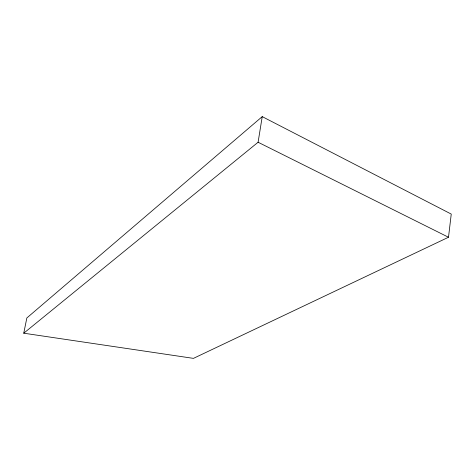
<?xml version="1.0" encoding="UTF-8"?>
<svg xmlns="http://www.w3.org/2000/svg" width="475" height="475" viewBox="0 0 475 475"><rect width="100%" height="100%" fill="white"/><g stroke="black" fill="none" stroke-linecap="round" stroke-linejoin="round"><path stroke-width="0.71" d="M448.501 237.251L451.25 214.077L262.23 116.63L26.843 317.965L23.75 333.201L193.45 358.37L448.501 237.251L258.097 142.245L23.75 333.201M258.097 142.245L262.23 116.63"/></g></svg>
